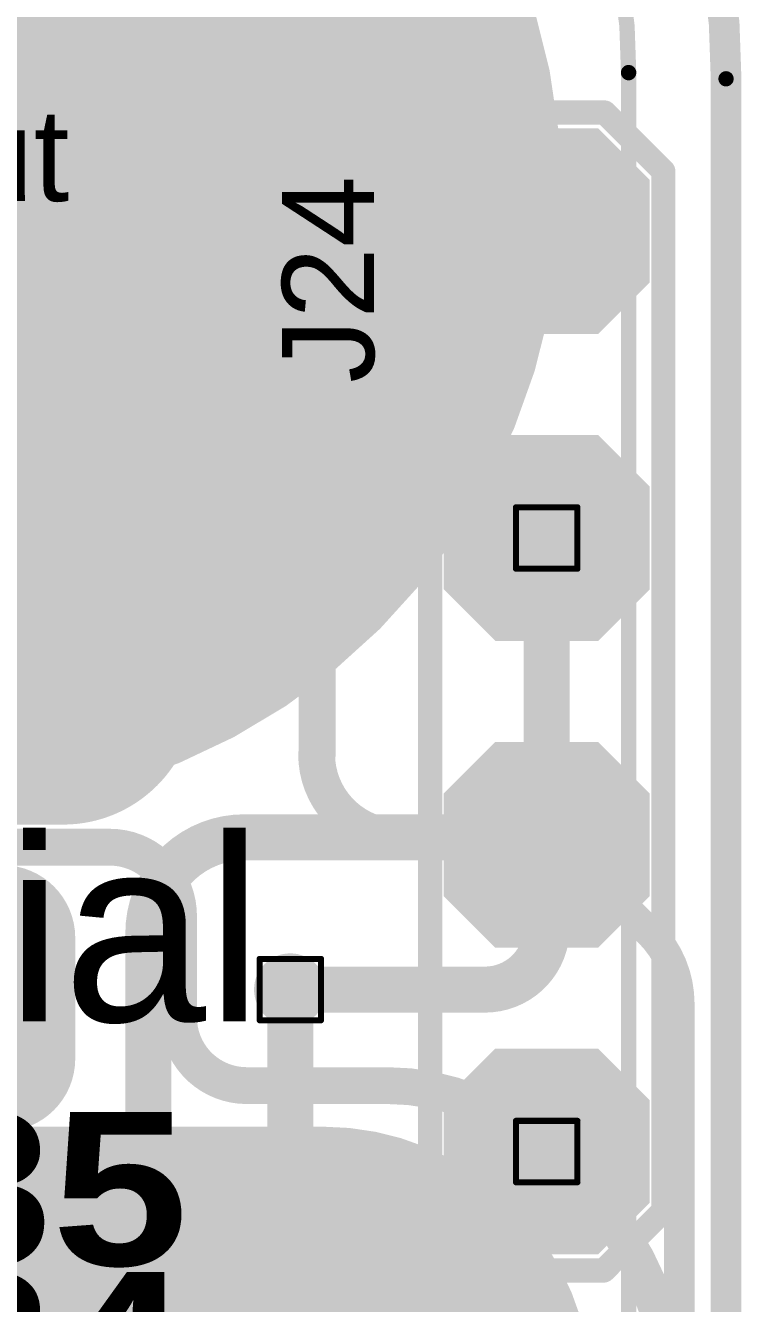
# Model space of a CAD drawing. Header units: inches. Extents: x 3 to 457, y -41 to 239.
# Drawn here: x 18.97 to 24.9, y 14.03 to 24.61 of the extents above; entities that cross this region are included whole.
import ezdxf

# ---------------------------------------------------------------- set-up
doc = ezdxf.new("R2010")
doc.units = ezdxf.units.IN
for name, color, linetype in [('Board Outline', 216, 'Continuous'), ('Bottom Layer', 5, 'Continuous'), ('Bottom Overlay', 54, 'Continuous'), ('Bottom Paste', 16, 'Continuous'), ('Bottom Solder', 6, 'Continuous'), ('Drill Drawing', 1, 'Continuous'), ('Fabrication', 76, 'Continuous'), ('Top Layer', 1, 'Continuous'), ('Top Overlay', 2, 'Continuous'), ('Top Paste', 8, 'Continuous'), ('Top Solder', 216, 'Continuous'), ('Via Holes', 16, 'Continuous')]:
    doc.layers.add(name, color=color, linetype=linetype)
doc.styles.add('Arial', font='', dxfattribs={"height": 0.2})
doc.styles.add('Arial Black_Bold', font='', dxfattribs={"height": 0.2})
doc.styles.get('Arial').set_extended_font_data('Arial')
doc.styles.get('Arial Black_Bold').set_extended_font_data('Arial Black', bold=True)

# ---------------------------------------------------------------- blocks, each defined once
blk = doc.blocks.new('SEMG_PAD_B_56')
at = {"layer": 'Bottom Layer'}
h = blk.add_hatch(color=5, dxfattribs=at)
edge = h.paths.add_edge_path()
edge.add_arc((-3.15, 0.013), 2.1, 90, 270)
edge.add_line((-3.15, -2.087), (3.15, -2.087))
edge.add_arc((3.15, 0.013), 2.1, 270, 450)
edge.add_line((3.15, 2.113), (-3.15, 2.113))
h = blk.add_hatch(color=5, dxfattribs=at)
edge = h.paths.add_edge_path()
edge.add_arc((0, -9.987), 5, 0, 360)
at = {"layer": 'Bottom Paste'}
h = blk.add_hatch(color=16, dxfattribs=at)
edge = h.paths.add_edge_path()
edge.add_arc((-3.15, 0.013), 2.1, 90, 270)
edge.add_line((-3.15, -2.087), (3.15, -2.087))
edge.add_arc((3.15, 0.013), 2.1, 270, 450)
edge.add_line((3.15, 2.113), (-3.15, 2.113))
h = blk.add_hatch(color=16, dxfattribs=at)
edge = h.paths.add_edge_path()
edge.add_arc((0, -9.987), 5, 0, 360)
at = {"layer": 'Bottom Solder'}
h = blk.add_hatch(color=6, dxfattribs=at)
edge = h.paths.add_edge_path()
edge.add_arc((-3.15, 0.013), 2.202, 90, 270)
edge.add_line((-3.15, -2.189), (3.15, -2.189))
edge.add_arc((3.15, 0.013), 2.202, 270, 450)
edge.add_line((3.15, 2.214), (-3.15, 2.214))
h = blk.add_hatch(color=6, dxfattribs=at)
edge = h.paths.add_edge_path()
edge.add_arc((0, -9.987), 5.102, 0, 360)
at = {"layer": 'Bottom Overlay'}
for points in [[(-5.683, 10.966, 0.127, 0.127, 0), (-5.683, -10.966, 0.127, 0.127, 0)], [(-1.531, -15.213, 0.127, 0.127, -0.414214), (-5.683, -10.966, 0.127, 0.127, 0)]]:
    blk.add_lwpolyline(points, format="xyseb", dxfattribs=at)
blk.add_lwpolyline([(-5.715, -10.966, 0.0635, 0.0635, 1), (-5.651, -10.966, 0.0635, 0.0635, 1)], format="xyseb", close=True, dxfattribs=at)
blk.add_lwpolyline([(-5.715, -10.966, 0.0635, 0.0635, 1), (-5.651, -10.966, 0.0635, 0.0635, 1)], format="xyseb", close=True, dxfattribs=at)
blk = doc.blocks.new('4_P___SMD_W____CON__57')
at = {"layer": 'Top Layer'}
for points in [[(0.375, 0.75), (-0.375, 0.75), (-0.75, 0.375), (-0.75, -0.375), (-0.375, -0.75), (0.375, -0.75), (0.75, -0.375), (0.75, 0.375)], [(2.915, 0.75), (2.165, 0.75), (1.79, 0.375), (1.79, -0.375), (2.165, -0.75), (2.915, -0.75), (3.29, -0.375), (3.29, 0.375)], [(5.455, 0.75), (4.705, 0.75), (4.33, 0.375), (4.33, -0.375), (4.705, -0.75), (5.455, -0.75), (5.83, -0.375), (5.83, 0.375)], [(7.995, 0.75), (7.245, 0.75), (6.87, 0.375), (6.87, -0.375), (7.245, -0.75), (7.995, -0.75), (8.37, -0.375), (8.37, 0.375)]]:
    blk.add_hatch(color=1, dxfattribs=at).paths.add_polyline_path(points)
at = {"layer": 'Top Paste'}
for points in [[(0.375, 0.75), (-0.375, 0.75), (-0.75, 0.375), (-0.75, -0.375), (-0.375, -0.75), (0.375, -0.75), (0.75, -0.375), (0.75, 0.375)], [(2.915, 0.75), (2.165, 0.75), (1.79, 0.375), (1.79, -0.375), (2.165, -0.75), (2.915, -0.75), (3.29, -0.375), (3.29, 0.375)], [(5.455, 0.75), (4.705, 0.75), (4.33, 0.375), (4.33, -0.375), (4.705, -0.75), (5.455, -0.75), (5.83, -0.375), (5.83, 0.375)], [(7.995, 0.75), (7.245, 0.75), (6.87, 0.375), (6.87, -0.375), (7.245, -0.75), (7.995, -0.75), (8.37, -0.375), (8.37, 0.375)]]:
    blk.add_hatch(color=8, dxfattribs=at).paths.add_polyline_path(points)
at = {"layer": 'Top Solder'}
for points in [[(0.426, 0.852), (-0.426, 0.852), (-0.852, 0.426), (-0.852, -0.426), (-0.426, -0.852), (0.426, -0.852), (0.852, -0.426), (0.852, 0.426)], [(2.966, 0.852), (2.114, 0.852), (1.688, 0.426), (1.688, -0.426), (2.114, -0.852), (2.966, -0.852), (3.392, -0.426), (3.392, 0.426)], [(5.506, 0.852), (4.654, 0.852), (4.228, 0.426), (4.228, -0.426), (4.654, -0.852), (5.506, -0.852), (5.932, -0.426), (5.932, 0.426)], [(8.046, 0.852), (7.194, 0.852), (6.768, 0.426), (6.768, -0.426), (7.194, -0.852), (8.046, -0.852), (8.472, -0.426), (8.472, 0.426)]]:
    blk.add_hatch(color=216, dxfattribs=at).paths.add_polyline_path(points)
at = {"layer": 'Top Overlay'}
for points in [[(-0.483, 0.965, 0.2, 0.2, 0), (-0.985, 0.463, 0.2, 0.2, 0)], [(-0.483, 0.965, 0.2, 0.2, 0), (-0.38, 0.965, 0.2, 0.2, 0)], [(-0.38, 0.965, 0.2, 0.2, 0), (8.102, 0.965, 0.2, 0.2, 0)], [(8.102, 0.965, 0.2, 0.2, 0), (8.603, 0.464, 0.2, 0.2, 0)], [(-0.985, 0.463, 0.2, 0.2, 0), (-0.985, -0.472, 0.2, 0.2, 0)], [(8.603, 0.464, 0.2, 0.2, 0), (8.603, -0.479, 0.2, 0.2, 0)], [(-0.985, -0.472, 0.2, 0.2, 0), (-0.491, -0.965, 0.2, 0.2, 0)], [(8.603, -0.479, 0.2, 0.2, 0), (8.117, -0.965, 0.2, 0.2, 0)], [(-0.491, -0.965, 0.2, 0.2, 0), (8.117, -0.965, 0.2, 0.2, 0)]]:
    blk.add_lwpolyline(points, format="xyseb", dxfattribs=at)
for points in [[(-0.533, 0.965, 0.1, 0.1, 1), (-0.433, 0.965, 0.1, 0.1, 1)], [(-0.533, 0.965, 0.1, 0.1, 1), (-0.433, 0.965, 0.1, 0.1, 1)], [(-0.43, 0.965, 0.1, 0.1, 1), (-0.33, 0.965, 0.1, 0.1, 1)], [(-0.43, 0.965, 0.1, 0.1, 1), (-0.33, 0.965, 0.1, 0.1, 1)], [(8.052, 0.965, 0.1, 0.1, 1), (8.152, 0.965, 0.1, 0.1, 1)], [(8.052, 0.965, 0.1, 0.1, 1), (8.152, 0.965, 0.1, 0.1, 1)], [(-1.035, 0.463, 0.1, 0.1, 1), (-0.935, 0.463, 0.1, 0.1, 1)], [(-1.035, 0.463, 0.1, 0.1, 1), (-0.935, 0.463, 0.1, 0.1, 1)], [(8.553, 0.464, 0.1, 0.1, 1), (8.653, 0.464, 0.1, 0.1, 1)], [(8.553, 0.464, 0.1, 0.1, 1), (8.653, 0.464, 0.1, 0.1, 1)], [(-1.035, -0.472, 0.1, 0.1, 1), (-0.935, -0.472, 0.1, 0.1, 1)], [(-1.035, -0.472, 0.1, 0.1, 1), (-0.935, -0.472, 0.1, 0.1, 1)], [(8.553, -0.479, 0.1, 0.1, 1), (8.653, -0.479, 0.1, 0.1, 1)], [(8.553, -0.479, 0.1, 0.1, 1), (8.653, -0.479, 0.1, 0.1, 1)], [(-0.541, -0.965, 0.1, 0.1, 1), (-0.441, -0.965, 0.1, 0.1, 1)], [(-0.541, -0.965, 0.1, 0.1, 1), (-0.441, -0.965, 0.1, 0.1, 1)], [(8.067, -0.965, 0.1, 0.1, 1), (8.167, -0.965, 0.1, 0.1, 1)], [(8.067, -0.965, 0.1, 0.1, 1), (8.167, -0.965, 0.1, 0.1, 1)]]:
    blk.add_lwpolyline(points, format="xyseb", close=True, dxfattribs=at)
blk = doc.blocks.new('T____P____SMD_3_P____58')
at = {"layer": 'Top Layer'}
h = blk.add_hatch(color=1, dxfattribs=at)
edge = h.paths.add_edge_path()
edge.add_arc((-0.5, 3.04), 0.5, 90, 180)
edge.add_line((-1, 3.04), (-1, 2.04))
edge.add_arc((-0.5, 2.04), 0.5, 180, 270)
edge.add_line((-0.5, 1.54), (0.5, 1.54))
edge.add_arc((0.5, 2.04), 0.5, 270, 360)
edge.add_line((1, 2.04), (1, 3.04))
edge.add_arc((0.5, 3.04), 0.5, 0, 90)
edge.add_line((0.5, 3.54), (-0.5, 3.54))
h = blk.add_hatch(color=1, dxfattribs=at)
edge = h.paths.add_edge_path()
edge.add_arc((-1, 0), 1, 90, 270)
edge.add_line((-1, -1), (1, -1))
edge.add_arc((1, 0), 1, 270, 450)
edge.add_line((1, 1), (-1, 1))
h = blk.add_hatch(color=1, dxfattribs=at)
edge = h.paths.add_edge_path()
edge.add_arc((-0.5, -2.04), 0.5, 90, 180)
edge.add_line((-1, -2.04), (-1, -3.04))
edge.add_arc((-0.5, -3.04), 0.5, 180, 270)
edge.add_line((-0.5, -3.54), (0.5, -3.54))
edge.add_arc((0.5, -3.04), 0.5, 270, 360)
edge.add_line((1, -3.04), (1, -2.04))
edge.add_arc((0.5, -2.04), 0.5, 0, 90)
edge.add_line((0.5, -1.54), (-0.5, -1.54))
at = {"layer": 'Top Paste'}
h = blk.add_hatch(color=8, dxfattribs=at)
edge = h.paths.add_edge_path()
edge.add_arc((-0.5, 3.04), 0.5, 90, 180)
edge.add_line((-1, 3.04), (-1, 2.04))
edge.add_arc((-0.5, 2.04), 0.5, 180, 270)
edge.add_line((-0.5, 1.54), (0.5, 1.54))
edge.add_arc((0.5, 2.04), 0.5, 270, 360)
edge.add_line((1, 2.04), (1, 3.04))
edge.add_arc((0.5, 3.04), 0.5, 0, 90)
edge.add_line((0.5, 3.54), (-0.5, 3.54))
h = blk.add_hatch(color=8, dxfattribs=at)
edge = h.paths.add_edge_path()
edge.add_arc((-1, 0), 1, 90, 270)
edge.add_line((-1, -1), (1, -1))
edge.add_arc((1, 0), 1, 270, 450)
edge.add_line((1, 1), (-1, 1))
h = blk.add_hatch(color=8, dxfattribs=at)
edge = h.paths.add_edge_path()
edge.add_arc((-0.5, -2.04), 0.5, 90, 180)
edge.add_line((-1, -2.04), (-1, -3.04))
edge.add_arc((-0.5, -3.04), 0.5, 180, 270)
edge.add_line((-0.5, -3.54), (0.5, -3.54))
edge.add_arc((0.5, -3.04), 0.5, 270, 360)
edge.add_line((1, -3.04), (1, -2.04))
edge.add_arc((0.5, -2.04), 0.5, 0, 90)
edge.add_line((0.5, -1.54), (-0.5, -1.54))
at = {"layer": 'Top Solder'}
h = blk.add_hatch(color=216, dxfattribs=at)
edge = h.paths.add_edge_path()
edge.add_arc((-0.5, 3.04), 0.602, 90, 180)
edge.add_line((-1.102, 3.04), (-1.102, 2.04))
edge.add_arc((-0.5, 2.04), 0.602, 180, 270)
edge.add_line((-0.5, 1.438), (0.5, 1.438))
edge.add_arc((0.5, 2.04), 0.602, 270, 360)
edge.add_line((1.102, 2.04), (1.102, 3.04))
edge.add_arc((0.5, 3.04), 0.602, 0, 90)
edge.add_line((0.5, 3.642), (-0.5, 3.642))
h = blk.add_hatch(color=216, dxfattribs=at)
edge = h.paths.add_edge_path()
edge.add_arc((-1, 0), 1.102, 90, 270)
edge.add_line((-1, -1.102), (1, -1.102))
edge.add_arc((1, 0), 1.102, 270, 450)
edge.add_line((1, 1.102), (-1, 1.102))
h = blk.add_hatch(color=216, dxfattribs=at)
edge = h.paths.add_edge_path()
edge.add_arc((-0.5, -2.04), 0.602, 90, 180)
edge.add_line((-1.102, -2.04), (-1.102, -3.04))
edge.add_arc((-0.5, -3.04), 0.602, 180, 270)
edge.add_line((-0.5, -3.642), (0.5, -3.642))
edge.add_arc((0.5, -3.04), 0.602, 270, 360)
edge.add_line((1.102, -3.04), (1.102, -2.04))
edge.add_arc((0.5, -2.04), 0.602, 0, 90)
edge.add_line((0.5, -1.438), (-0.5, -1.438))

msp = doc.modelspace()

# ---------------------------------------------------------------- hatches: boundary and pattern name
at = {"layer": 'Bottom Layer'}
h = msp.add_hatch(color=5, dxfattribs=at)
edge = h.paths.add_edge_path()
edge.add_arc((23.283, 20.371), 0.3, 0, 360)
h = msp.add_hatch(color=5, dxfattribs=at)
edge = h.paths.add_edge_path()
edge.add_arc((21.16, 16.632), 0.3, 0, 360)
h = msp.add_hatch(color=5, dxfattribs=at)
edge = h.paths.add_edge_path()
edge.add_arc((23.283, 15.291), 0.3, 0, 360)
at = {"layer": 'Top Layer'}
h = msp.add_hatch(color=1, dxfattribs=at)
edge = h.paths.add_edge_path()
edge.add_arc((23.283, 20.371), 0.3, 0, 360)
h = msp.add_hatch(color=1, dxfattribs=at)
edge = h.paths.add_edge_path()
edge.add_arc((21.16, 16.632), 0.3, 0, 360)
h = msp.add_hatch(color=1, dxfattribs=at)
edge = h.paths.add_edge_path()
edge.add_arc((23.283, 15.291), 0.3, 0, 360)
at = {"layer": 'Via Holes'}
h = msp.add_hatch(color=7, dxfattribs=at)
edge = h.paths.add_edge_path()
edge.add_arc((23.283, 20.371), 0.15, 0, 360)
h = msp.add_hatch(color=7, dxfattribs=at)
edge = h.paths.add_edge_path()
edge.add_arc((21.16, 16.632), 0.15, 0, 360)
h = msp.add_hatch(color=7, dxfattribs=at)
edge = h.paths.add_edge_path()
edge.add_arc((23.283, 15.291), 0.15, 0, 360)

# ---------------------------------------------------------------- linework, layer by layer
at = {"layer": 'Board Outline'}
for points in [[(22.69, 28.286, 0.127, 0.127, -0.244175), (24.768, 24.173, 0.127, 0.127, 0)], [(24.768, 24.173, 0.127, 0.127, 0), (24.768, 2.317, 0.127, 0.127, 0)], [(24.768, 24.173, 0.127, 0.127, 0), (24.768, 2.317, 0.127, 0.127, 0)]]:
    msp.add_lwpolyline(points, format="xyseb", dxfattribs=at)
msp.add_lwpolyline([(24.736, 24.173, 0.0635, 0.0635, 1), (24.799, 24.173, 0.0635, 0.0635, 1)], format="xyseb", close=True, dxfattribs=at)
msp.add_lwpolyline([(24.736, 24.173, 0.0635, 0.0635, 1), (24.799, 24.173, 0.0635, 0.0635, 1)], format="xyseb", close=True, dxfattribs=at)
msp.add_lwpolyline([(24.736, 24.173, 0.0635, 0.0635, 1), (24.799, 24.173, 0.0635, 0.0635, 1)], format="xyseb", close=True, dxfattribs=at)
at = {"layer": 'Bottom Layer'}
for points in [[(23.283, 17.143, 0.381, 0.381, 0), (23.283, 20.371, 0.381, 0.381, 0)], [(17.775, 17.811, 0.305, 0.305, 0), (19.666, 17.811, 0.305, 0.305, 0)], [(19.666, 17.811, 0.305, 0.305, -0.414214), (20.235, 17.242, 0.305, 0.305, 0)], [(20.235, 16.401, 0.305, 0.305, 0), (20.235, 17.242, 0.305, 0.305, 0)], [(23.283, 17.143, 0.381, 0.381, -0.414214), (22.772, 16.632, 0.381, 0.381, 0)], [(21.16, 16.632, 0.381, 0.381, 0), (22.772, 16.632, 0.381, 0.381, 0)], [(20.799, 15.837, 0.305, 0.305, -0.414214), (20.235, 16.401, 0.305, 0.305, 0)], [(20.799, 15.837, 0.305, 0.305, 0), (21.964, 15.837, 0.305, 0.305, 0)], [(21.964, 15.837, 0.305, 0.305, -0.198912), (23.283, 15.291, 0.305, 0.305, 0)], [(23.283, 15.291, 0.305, 0.305, 0), (23.598, 14.976, 0.305, 0.305, 0)], [(23.598, 14.976, 0.305, 0.305, -0.198912), (24.315, 13.245, 0.305, 0.305, 0)]]:
    msp.add_lwpolyline(points, format="xyseb", dxfattribs=at)
for points in [[(23.188, 20.371, 0.191, 0.191, 1), (23.378, 20.371, 0.191, 0.191, 1)], [(19.59, 17.811, 0.152, 0.152, 1), (19.742, 17.811, 0.152, 0.152, 1)], [(19.59, 17.811, 0.152, 0.152, 1), (19.742, 17.811, 0.152, 0.152, 1)], [(20.159, 17.242, 0.152, 0.152, 1), (20.311, 17.242, 0.152, 0.152, 1)], [(20.159, 17.242, 0.152, 0.152, 1), (20.311, 17.242, 0.152, 0.152, 1)], [(23.188, 17.143, 0.191, 0.191, 1), (23.378, 17.143, 0.191, 0.191, 1)], [(23.188, 17.143, 0.191, 0.191, 1), (23.378, 17.143, 0.191, 0.191, 1)], [(21.065, 16.632, 0.191, 0.191, 1), (21.256, 16.632, 0.191, 0.191, 1)], [(22.676, 16.632, 0.191, 0.191, 1), (22.867, 16.632, 0.191, 0.191, 1)], [(22.676, 16.632, 0.191, 0.191, 1), (22.867, 16.632, 0.191, 0.191, 1)], [(20.159, 16.401, 0.152, 0.152, 1), (20.311, 16.401, 0.152, 0.152, 1)], [(20.159, 16.401, 0.152, 0.152, 1), (20.311, 16.401, 0.152, 0.152, 1)], [(20.723, 15.837, 0.152, 0.152, 1), (20.875, 15.837, 0.152, 0.152, 1)], [(20.723, 15.837, 0.152, 0.152, 1), (20.875, 15.837, 0.152, 0.152, 1)], [(21.888, 15.837, 0.152, 0.152, 1), (22.04, 15.837, 0.152, 0.152, 1)], [(21.888, 15.837, 0.152, 0.152, 1), (22.04, 15.837, 0.152, 0.152, 1)], [(23.207, 15.291, 0.152, 0.152, 1), (23.359, 15.291, 0.152, 0.152, 1)], [(23.207, 15.291, 0.152, 0.152, 1), (23.359, 15.291, 0.152, 0.152, 1)], [(23.522, 14.976, 0.152, 0.152, 1), (23.674, 14.976, 0.152, 0.152, 1)], [(23.522, 14.976, 0.152, 0.152, 1), (23.674, 14.976, 0.152, 0.152, 1)]]:
    msp.add_lwpolyline(points, format="xyseb", close=True, dxfattribs=at)
at = {"layer": 'Drill Drawing'}
for points in [[(23.029, 20.625, 0.0508, 0.0508, 0), (23.537, 20.625, 0.0508, 0.0508, 0)], [(23.029, 20.117, 0.0508, 0.0508, 0), (23.029, 20.625, 0.0508, 0.0508, 0)], [(23.537, 20.117, 0.0508, 0.0508, 0), (23.537, 20.625, 0.0508, 0.0508, 0)], [(23.029, 20.117, 0.0508, 0.0508, 0), (23.537, 20.117, 0.0508, 0.0508, 0)], [(20.906, 16.886, 0.0508, 0.0508, 0), (21.414, 16.886, 0.0508, 0.0508, 0)], [(20.906, 16.378, 0.0508, 0.0508, 0), (20.906, 16.886, 0.0508, 0.0508, 0)], [(21.414, 16.378, 0.0508, 0.0508, 0), (21.414, 16.886, 0.0508, 0.0508, 0)], [(20.906, 16.378, 0.0508, 0.0508, 0), (21.414, 16.378, 0.0508, 0.0508, 0)], [(23.029, 15.545, 0.0508, 0.0508, 0), (23.537, 15.545, 0.0508, 0.0508, 0)], [(23.029, 15.037, 0.0508, 0.0508, 0), (23.029, 15.545, 0.0508, 0.0508, 0)], [(23.537, 15.037, 0.0508, 0.0508, 0), (23.537, 15.545, 0.0508, 0.0508, 0)], [(23.029, 15.037, 0.0508, 0.0508, 0), (23.537, 15.037, 0.0508, 0.0508, 0)]]:
    msp.add_lwpolyline(points, format="xyseb", dxfattribs=at)
for points in [[(23.016, 20.625, 0.0254, 0.0254, 1), (23.042, 20.625, 0.0254, 0.0254, 1)], [(23.016, 20.625, 0.0254, 0.0254, 1), (23.042, 20.625, 0.0254, 0.0254, 1)], [(23.524, 20.625, 0.0254, 0.0254, 1), (23.55, 20.625, 0.0254, 0.0254, 1)], [(23.524, 20.625, 0.0254, 0.0254, 1), (23.55, 20.625, 0.0254, 0.0254, 1)], [(23.016, 20.117, 0.0254, 0.0254, 1), (23.042, 20.117, 0.0254, 0.0254, 1)], [(23.016, 20.117, 0.0254, 0.0254, 1), (23.042, 20.117, 0.0254, 0.0254, 1)], [(23.524, 20.117, 0.0254, 0.0254, 1), (23.55, 20.117, 0.0254, 0.0254, 1)], [(23.524, 20.117, 0.0254, 0.0254, 1), (23.55, 20.117, 0.0254, 0.0254, 1)], [(20.894, 16.886, 0.0254, 0.0254, 1), (20.919, 16.886, 0.0254, 0.0254, 1)], [(20.894, 16.886, 0.0254, 0.0254, 1), (20.919, 16.886, 0.0254, 0.0254, 1)], [(21.402, 16.886, 0.0254, 0.0254, 1), (21.427, 16.886, 0.0254, 0.0254, 1)], [(21.402, 16.886, 0.0254, 0.0254, 1), (21.427, 16.886, 0.0254, 0.0254, 1)], [(20.894, 16.378, 0.0254, 0.0254, 1), (20.919, 16.378, 0.0254, 0.0254, 1)], [(20.894, 16.378, 0.0254, 0.0254, 1), (20.919, 16.378, 0.0254, 0.0254, 1)], [(21.402, 16.378, 0.0254, 0.0254, 1), (21.427, 16.378, 0.0254, 0.0254, 1)], [(21.402, 16.378, 0.0254, 0.0254, 1), (21.427, 16.378, 0.0254, 0.0254, 1)], [(23.016, 15.545, 0.0254, 0.0254, 1), (23.042, 15.545, 0.0254, 0.0254, 1)], [(23.016, 15.545, 0.0254, 0.0254, 1), (23.042, 15.545, 0.0254, 0.0254, 1)], [(23.524, 15.545, 0.0254, 0.0254, 1), (23.55, 15.545, 0.0254, 0.0254, 1)], [(23.524, 15.545, 0.0254, 0.0254, 1), (23.55, 15.545, 0.0254, 0.0254, 1)], [(23.016, 15.037, 0.0254, 0.0254, 1), (23.042, 15.037, 0.0254, 0.0254, 1)], [(23.016, 15.037, 0.0254, 0.0254, 1), (23.042, 15.037, 0.0254, 0.0254, 1)], [(23.524, 15.037, 0.0254, 0.0254, 1), (23.55, 15.037, 0.0254, 0.0254, 1)], [(23.524, 15.037, 0.0254, 0.0254, 1), (23.55, 15.037, 0.0254, 0.0254, 1)]]:
    msp.add_lwpolyline(points, format="xyseb", close=True, dxfattribs=at)
at = {"layer": 'Fabrication'}
for points in [[(19.824, 29.228, 0.254, 0.254, -0.414214), (24.768, 24.172, 0.254, 0.254, 0)], [(24.768, 24.173, 0.254, 0.254, 0), (24.768, 2.317, 0.254, 0.254, 0)], [(15.124, 15.37, 0.254, 0.254, 0), (21.432, 15.37, 0.254, 0.254, 0)], [(21.432, 15.37, 0.254, 0.254, -0.198912), (22.917, 14.755, 0.254, 0.254, 0)], [(22.917, 14.755, 0.254, 0.254, -0.198912), (23.532, 13.27, 0.254, 0.254, 0)]]:
    msp.add_lwpolyline(points, format="xyseb", dxfattribs=at)
for points in [[(23.278, 23.245, 0.254, 0.254, 1), (13.278, 23.245, 0.254, 0.254, 1)], [(24.704, 24.173, 0.127, 0.127, 1), (24.831, 24.173, 0.127, 0.127, 1)], [(24.704, 24.172, 0.127, 0.127, 1), (24.831, 24.172, 0.127, 0.127, 1)], [(23.215, 23.245, 0.127, 0.127, 1), (23.342, 23.245, 0.127, 0.127, 1)], [(21.369, 15.37, 0.127, 0.127, 1), (21.496, 15.37, 0.127, 0.127, 1)], [(21.369, 15.37, 0.127, 0.127, 1), (21.496, 15.37, 0.127, 0.127, 1)], [(22.854, 14.755, 0.127, 0.127, 1), (22.981, 14.755, 0.127, 0.127, 1)], [(22.854, 14.755, 0.127, 0.127, 1), (22.981, 14.755, 0.127, 0.127, 1)]]:
    msp.add_lwpolyline(points, format="xyseb", close=True, dxfattribs=at)
at = {"layer": 'Top Layer'}
for points in [[(19.214, 25.57, 0.305, 0.305, 0), (20.84, 22.778, 0.305, 0.305, 0)], [(20.081, 25.617, 0.305, 0.305, 0), (20.941, 23.946, 0.305, 0.305, 0)], [(21.3, 24.898, 0.305, 0.305, 0), (23.283, 22.915, 0.305, 0.305, 0)], [(20.947, 23.935, 0.305, 0.305, 0), (22.871, 20.868, 0.305, 0.305, 0)], [(20.84, 22.778, 0.305, 0.305, -0.000767), (20.849, 22.756, 0.305, 0.305, 0)], [(20.849, 22.756, 0.305, 0.305, -0.093055), (21.383, 19.906, 0.305, 0.305, 0)], [(22.871, 20.868, 0.305, 0.305, 0), (23.283, 20.371, 0.305, 0.305, 0)], [(21.383, 18.581, 0.305, 0.305, 0), (21.383, 19.906, 0.305, 0.305, 0)], [(22.066, 17.893, 0.305, 0.305, -0.414214), (21.378, 18.581, 0.305, 0.305, 0)], [(19.985, 17.099, 0.381, 0.381, -0.414214), (20.779, 17.893, 0.381, 0.381, 0)], [(20.779, 17.893, 0.381, 0.381, 0), (23.119, 17.893, 0.381, 0.381, 0)], [(23.119, 17.893, 0.381, 0.381, -0.414214), (23.15, 17.862, 0.381, 0.381, 0)], [(23.283, 17.958, 0.254, 0.254, 0), (24.134, 17.107, 0.254, 0.254, 0)], [(19.985, 12.731, 0.381, 0.381, 0), (19.985, 17.099, 0.381, 0.381, 0)], [(24.134, 17.107, 0.254, 0.254, 0), (24.135, 17.106, 0.254, 0.254, 0)], [(24.135, 17.106, 0.254, 0.254, -0.198724), (24.38, 16.515, 0.254, 0.254, 0)], [(21.16, 12.731, 0.381, 0.381, 0), (21.16, 16.632, 0.381, 0.381, 0)], [(24.38, 12.178, 0.254, 0.254, 0), (24.38, 16.513, 0.254, 0.254, 0)]]:
    msp.add_lwpolyline(points, format="xyseb", dxfattribs=at)
for points in [[(20.865, 23.946, 0.152, 0.152, 1), (21.017, 23.946, 0.152, 0.152, 1)], [(20.871, 23.935, 0.152, 0.152, 1), (21.023, 23.935, 0.152, 0.152, 1)], [(23.207, 22.915, 0.152, 0.152, 1), (23.359, 22.915, 0.152, 0.152, 1)], [(20.764, 22.778, 0.152, 0.152, 1), (20.916, 22.778, 0.152, 0.152, 1)], [(20.764, 22.778, 0.152, 0.152, 1), (20.916, 22.778, 0.152, 0.152, 1)], [(20.773, 22.756, 0.152, 0.152, 1), (20.925, 22.756, 0.152, 0.152, 1)], [(20.773, 22.756, 0.152, 0.152, 1), (20.925, 22.756, 0.152, 0.152, 1)], [(22.795, 20.868, 0.152, 0.152, 1), (22.947, 20.868, 0.152, 0.152, 1)], [(22.795, 20.868, 0.152, 0.152, 1), (22.947, 20.868, 0.152, 0.152, 1)], [(23.207, 20.371, 0.152, 0.152, 1), (23.359, 20.371, 0.152, 0.152, 1)], [(21.307, 19.906, 0.152, 0.152, 1), (21.46, 19.906, 0.152, 0.152, 1)], [(21.307, 19.906, 0.152, 0.152, 1), (21.46, 19.906, 0.152, 0.152, 1)], [(21.302, 18.581, 0.152, 0.152, 1), (21.454, 18.581, 0.152, 0.152, 1)], [(21.307, 18.581, 0.152, 0.152, 1), (21.46, 18.581, 0.152, 0.152, 1)], [(20.684, 17.893, 0.191, 0.191, 1), (20.875, 17.893, 0.191, 0.191, 1)], [(20.684, 17.893, 0.191, 0.191, 1), (20.875, 17.893, 0.191, 0.191, 1)], [(21.99, 17.893, 0.152, 0.152, 1), (22.142, 17.893, 0.152, 0.152, 1)], [(23.024, 17.893, 0.191, 0.191, 1), (23.215, 17.893, 0.191, 0.191, 1)], [(23.024, 17.893, 0.191, 0.191, 1), (23.215, 17.893, 0.191, 0.191, 1)], [(23.055, 17.862, 0.191, 0.191, 1), (23.246, 17.862, 0.191, 0.191, 1)], [(23.22, 17.958, 0.127, 0.127, 1), (23.347, 17.958, 0.127, 0.127, 1)], [(19.89, 17.099, 0.191, 0.191, 1), (20.081, 17.099, 0.191, 0.191, 1)], [(19.89, 17.099, 0.191, 0.191, 1), (20.081, 17.099, 0.191, 0.191, 1)], [(24.07, 17.107, 0.127, 0.127, 1), (24.197, 17.107, 0.127, 0.127, 1)], [(24.07, 17.107, 0.127, 0.127, 1), (24.197, 17.107, 0.127, 0.127, 1)], [(24.072, 17.106, 0.127, 0.127, 1), (24.199, 17.106, 0.127, 0.127, 1)], [(24.072, 17.106, 0.127, 0.127, 1), (24.199, 17.106, 0.127, 0.127, 1)], [(21.065, 16.632, 0.191, 0.191, 1), (21.256, 16.632, 0.191, 0.191, 1)], [(24.317, 16.515, 0.127, 0.127, 1), (24.444, 16.515, 0.127, 0.127, 1)], [(24.317, 16.513, 0.127, 0.127, 1), (24.444, 16.513, 0.127, 0.127, 1)]]:
    msp.add_lwpolyline(points, format="xyseb", close=True, dxfattribs=at)

# ---------------------------------------------------------------- block references
for name, p, rotation in [('SEMG_PAD_B_56', (18.278, 13.258), 180), ('4_P___SMD_W____CON__57', (23.283, 15.291), 90), ('T____P____SMD_3_P____58', (18.278, 19.1), 180)]:
    msp.add_blockref(name, p, dxfattribs=dict(rotation=rotation))

# ---------------------------------------------------------------- texts
at = {"layer": 'Fabrication', "style": 'Arial'}
msp.add_text('Cut-out', height=0.762, dxfattribs=at).set_placement((15.841, 23.16))
msp.add_text('Material', height=1.524, rotation=360, dxfattribs=at).set_placement((13.363, 16.368))
at = {"layer": 'Top Overlay', "style": 'Arial'}
msp.add_text('J24', height=0.762, rotation=90, dxfattribs=at).set_placement((21.854, 21.654))
at = {"layer": 'Top Overlay', "style": 'Arial Black_Bold'}
for s, p in [('SB85', (15.236, 14.348)), ('SB84', (15.236, 13.023))]:
    msp.add_text(s, height=1.27, dxfattribs=at).set_placement(p)

doc.saveas('drawing.dxf')
